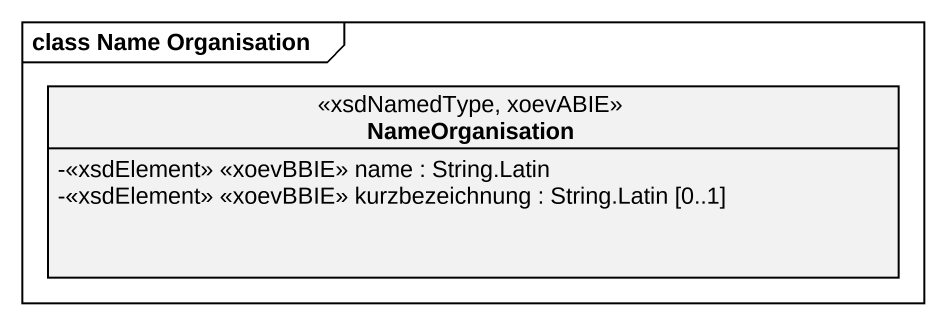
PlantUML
@startuml
mainframe class Name Organisation
hide circle
hide empty members
skinparam classAttributeIconSize 0
class NameOrganisation <<xsdNamedType, xoevABIE>> {
  -<<xsdElement>> <<xoevBBIE>> name : String.Latin
  -<<xsdElement>> <<xoevBBIE>> kurzbezeichnung : String.Latin [0..1]
}
@enduml
